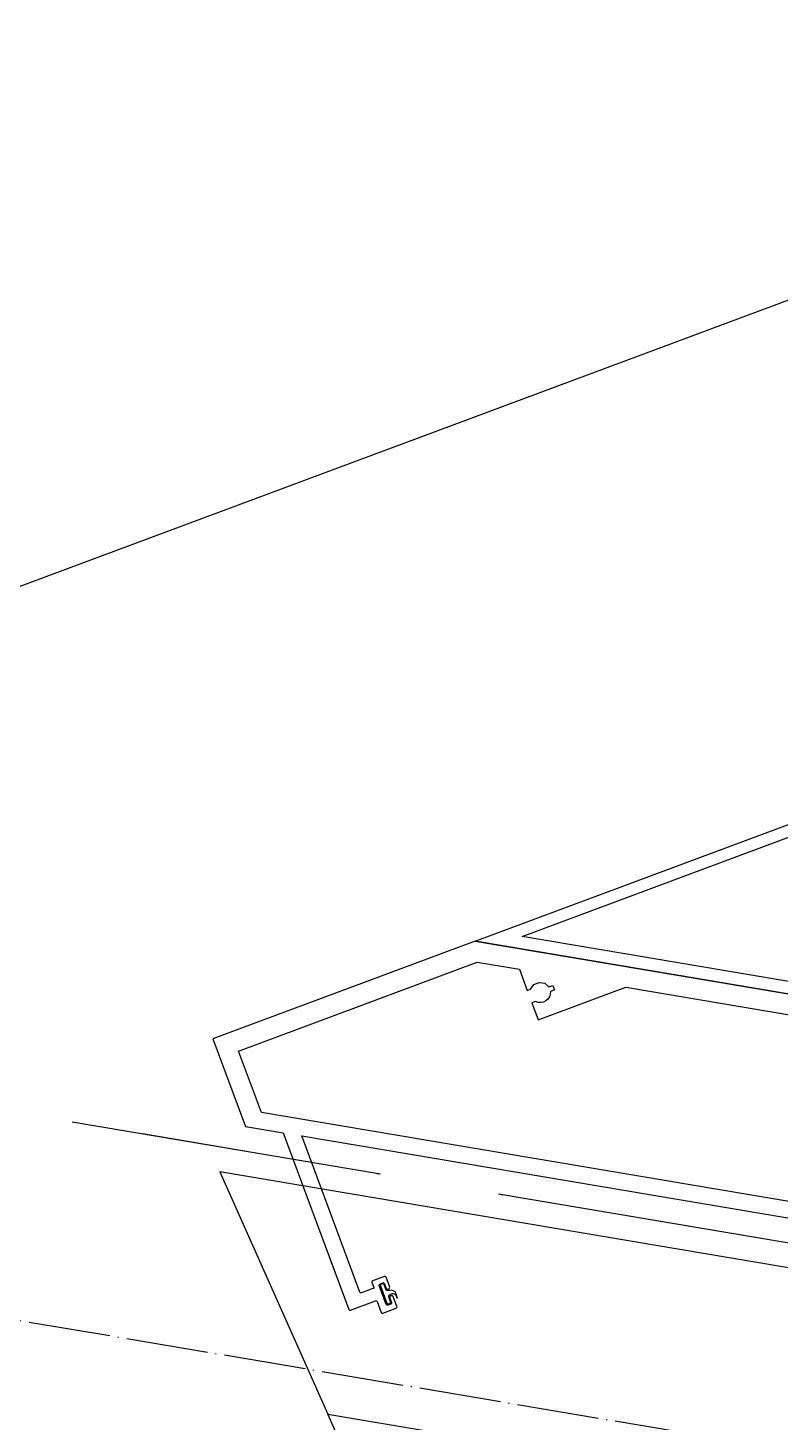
# Model space of a CAD drawing. Extents: x 12199666 to 24617114, y 1197707 to 2548648.
# Drawn here: x 12326009.8 to 12326193.6, y 1251124.7 to 1251465.4 of the extents above; entities that cross this region are included whole.
import ezdxf

# ---------------------------------------------------------------- set-up
doc = ezdxf.new("R2010")
doc.units = 0
doc.header["$LTSCALE"] = 10
doc.header["$MEASUREMENT"] = 0
doc.linetypes.add('TX-GRID-T1$0$TX-GRID-T1$0$DOTE', pattern=[2.42, 2, -0.2, 0.02, -0.2])
doc.linetypes.add('TX-PLAN-T1-F11$0$ACAD_ISO04W100', pattern=[30, 24, -3, 0, -3])
for name, color, linetype in [('TX-GRID-T1$0$TX-GRID-T1$0$DOTE', 1, 'Continuous'), ('TX-PLAN-T1-F11$0$F-Alum', 4, 'Continuous'), ('TX-PLAN-T1-F11$0$F-center', 6, 'TX-PLAN-T1-F11$0$ACAD_ISO04W100'), ('TX-PLAN-T1-F11$0$F-concrete', 7, 'Continuous'), ('TX-PLAN-T1-F11$0$F-Gaskets', 8, 'Continuous'), ('TX-PLAN-T1-F11$0$Hatch', 8, 'Continuous')]:
    doc.layers.add(name, color=color, linetype=linetype)
doc.layers.add('TX-PLAN-T1-F11$0$_EDO-ALUMINIUM-SECTION', color=90, linetype='Continuous', lineweight=30)

# ---------------------------------------------------------------- blocks, each defined once
blk = doc.blocks.new('TX-GRID-T1')
at = {"layer": 'TX-GRID-T1$0$TX-GRID-T1$0$DOTE', "linetype": 'TX-GRID-T1$0$TX-GRID-T1$0$DOTE'}
blk.add_line((12328177.44, 1250783.43), (12286269.69, 1257853.83), dxfattribs=at)
blk = doc.blocks.new('TX-PLAN-T1-F11$0$A$C6BF074A9')
at = {"layer": 'TX-PLAN-T1-F11$0$F-Alum'}
blk.add_line((-235.39, 410.91), (-175.69, 307.58), dxfattribs=at)
at = {"layer": 'TX-PLAN-T1-F11$0$F-Alum', "flags": 128}
blk.add_lwpolyline([(-235.39, 410.91), (-235.39, 275.92)], dxfattribs=at)
at = {"layer": 'TX-PLAN-T1-F11$0$F-Alum'}
for points in [[(-232.39, 399.72), (-179.79, 308.68)], [(-232.39, 279.41), (-232.39, 399.72)]]:
    blk.add_lwpolyline(points, dxfattribs=at)
at = {"layer": 'TX-PLAN-T1-F11$0$Hatch'}
blk.add_line((-234.91, 397.78), (-234.91, 397.78), dxfattribs=at)
blk = doc.blocks.new('*U193')
at = {"layer": 'TX-PLAN-T1-F11$0$F-Alum', "flags": 128}
blk.add_lwpolyline([(60, 52.2), (60, 255.97), (60, 255.97), (25.8, 315.17), (6, 303.74), (6, 294.43), (-33.88, 271.39, 0.414214), (-33.99, 270.98), (-30.73, 265.33, -0.414214), (-30.84, 264.92), (-33.28, 263.51, 0.414214), (-33.39, 263.1), (-31.62, 260.04, 0.414214), (-31.21, 259.93), (-28.95, 261.24, 0.414214), (-28.84, 261.65, 0.477313), (-29.41, 262.03), (-30.48, 261.42, -0.414214), (-30.89, 261.53), (-31.28, 262.2, -0.414214), (-31.17, 262.61), (-26.92, 265.06, -0.414214), (-26.52, 264.95), (-26.13, 264.28, -0.414214), (-26.24, 263.87), (-27.31, 263.25, 0.414214), (-27.42, 262.84, 0.430283), (-26.85, 262.46), (-24.59, 263.76, 0.414214), (-24.48, 264.17), (-26.01, 266.83, 0.414214), (-26.42, 266.94), (-27.49, 266.32, -0.414214), (-27.9, 266.43), (-29.39, 269.02, -0.414214), (-29.28, 269.43), (6, 289.81), (6, 136.09)], format="xyb", dxfattribs=at)
at = {"layer": 'TX-PLAN-T1-F11$0$F-Alum'}
blk.add_lwpolyline([(10, 119.85), (10, 300.48), (23.88, 308.5), (55, 254.63), (55, 244.15), (50.23, 241.39), (50.63, 240.69), (51.94, 240.05), (52.65, 238.82), (52.73, 237.46), (51.98, 236.33), (52.49, 235.45), (51.44, 234.85), (50.91, 235.76, -0.588182), (47.91, 238.94), (47.42, 239.77), (43.57, 237.55), (55, 217.76), (55, 145.9)], format="xyb", dxfattribs=at)
at = {"layer": 'TX-PLAN-T1-F11$0$F-Alum', "flags": 128}
blk.add_lwpolyline([(60, 255.97), (60, 120.98)], dxfattribs=at)
at = {"layer": 'TX-PLAN-T1-F11$0$F-center'}
blk.add_line((0, -30.81), (0, 345.67), dxfattribs=at)
at = {"layer": 'TX-PLAN-T1-F11$0$F-concrete'}
blk.add_line((460.04, -196.6), (84.68, 453.13), dxfattribs=at)
at = {"layer": 'TX-PLAN-T1-F11$0$F-Gaskets'}
blk.add_lwpolyline([(-26.35, 264.23), (-26.6, 264.67, 0.414214), (-26.95, 264.76), (-30.84, 262.51, 0.414214), (-30.93, 262.16), (-30.68, 261.73, 0.414214), (-30.34, 261.64), (-29.26, 262.27, -0.414214), (-28.58, 262.08), (-28.43, 261.82, -0.517396), (-28.89, 260.45, 0.275933), (-29.09, 260.36, 3.515715), (-29, 260.32, 0.517862), (-27.64, 262.37), (-27.71, 262.58, -0.414214), (-27.53, 263.27), (-26.44, 263.89, 0.414214)], format="xyb", close=True, dxfattribs=at)
at = {"layer": 'TX-PLAN-T1-F11$0$Hatch'}
blk.add_line((60.48, 242.84), (60.48, 242.84), dxfattribs=at)
blk.add_blockref('TX-PLAN-T1-F11$0$A$C6BF074A9', (295.39, -154.94))
blk = doc.blocks.new('TX-PLAN-T1-F11$0$jiao1')
at = {"layer": 'TX-PLAN-T1-F11$0$F-Alum'}
for points in [[(-6, 308.06), (-60, 272.24), (-60, 19.08), (-12.5, 50.59), (-12.5, -15.49), (-60, -47), (-60, -63.8), (-6, -27.98), (-6, 308.06)], [(-60, 19.08), (-812.63, -480.21), (-929.25, -304.41), (-60, 272.24), (-60, 19.08)]]:
    blk.add_lwpolyline(points, dxfattribs=at)
at = {"layer": 'TX-PLAN-T1-F11$0$F-center'}
blk.add_line((0, 0), (0, 328.26), dxfattribs=at)
blk = doc.blocks.new('TX-PLAN-T1-F11$0$A$C21521A5F')
at = {"rotation": 90}
blk.add_blockref('*U193', (388.72, -4239.78, 0), dxfattribs=at)
at = {"color": 7, "true_color": 0xffffff, "rotation": 90}
blk.add_blockref('TX-PLAN-T1-F11$0$jiao1', (388.72, -4239.78, 0), dxfattribs=at)
blk = doc.blocks.new('TX-PLAN-T1-F11$0$标准层幕墙0118')
at = {"color": 3}
blk.add_blockref('TX-PLAN-T1-F11$0$A$C21521A5F', (32561.28, 9139.78, 0), dxfattribs=at)
blk = doc.blocks.new('TX-PLAN-T1-F11')
at = {"layer": 'TX-PLAN-T1-F11$0$_EDO-ALUMINIUM-SECTION', "rotation": 350.4236156863823}
blk.add_blockref('TX-PLAN-T1-F11$0$标准层幕墙0118', (12293055.45, 1251790.44), dxfattribs=at)

msp = doc.modelspace()

# ---------------------------------------------------------------- block references
for name in ['TX-PLAN-T1-F11', 'TX-GRID-T1']:
    msp.add_blockref(name, (0, 0))

doc.saveas('drawing.dxf')
